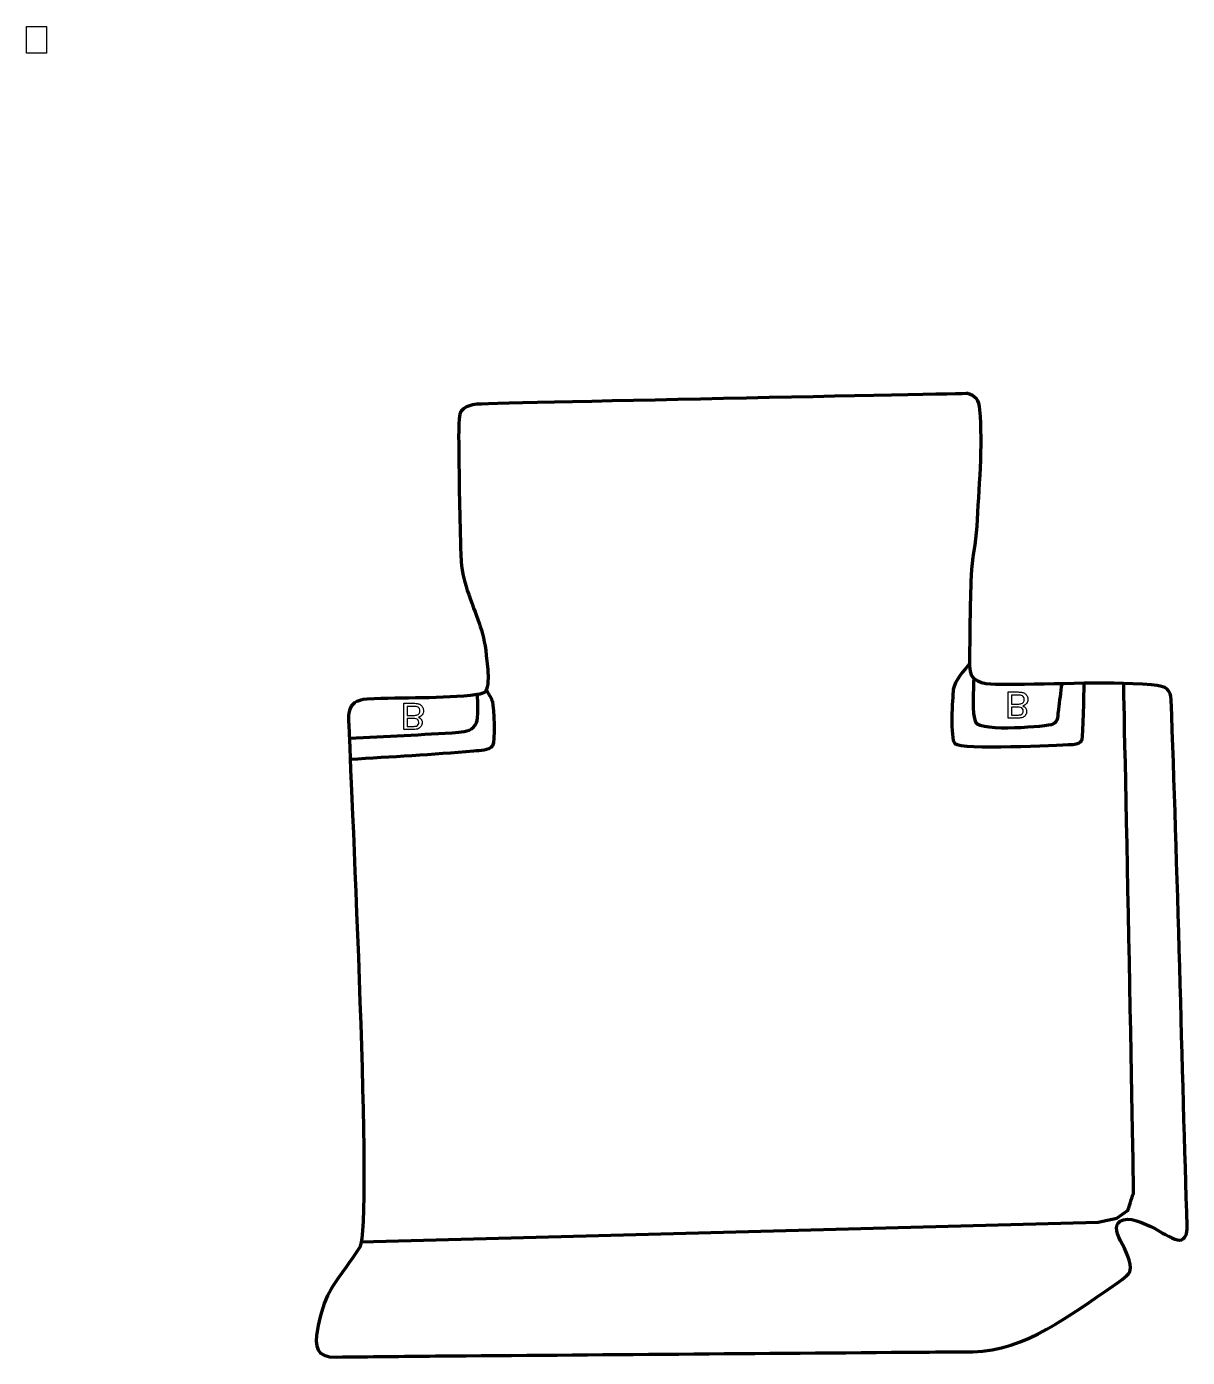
# Model space of a CAD drawing. Header units: millimetres. Extents: x 1018 to 1824, y -18 to 907.
import ezdxf

# ---------------------------------------------------------------- set-up
doc = ezdxf.new("R2010")
doc.units = ezdxf.units.MM
doc.header["$MEASUREMENT"] = 0
doc.header["$XCLIPFRAME"] = 0
for name, color, linetype in [('layer 1', 7, 'Continuous'), ('layer 2', 7, 'Continuous'), ('layer 3', 7, 'Continuous')]:
    doc.layers.add(name, color=color, linetype=linetype)
picture_1 = doc.add_image_def('image1.jpg', size_in_pixel=(71438, 95250))

msp = doc.modelspace()

# ---------------------------------------------------------------- linework, layer by layer
at = {"layer": 'layer 2', "color": 142, "lineweight": 158}
for points, knots in [([(1673.0542, 464.5868), (1669.4756, 460.0919), (1662.0957, 452.0397), (1661.5663, 446.3841), (1661.5663, 446.3841), (1661.0838, 440.1898), (1659.0081, 412.4375), (1662.6564, 408.8197), (1662.6564, 408.8197), (1667.0545, 404.4584), (1734.6023, 407.762), (1743.596, 408.2409), (1743.596, 408.2409), (1746.1687, 408.3779), (1750.1178, 408.8734), (1751.0028, 411.7488), (1751.0028, 411.7488), (1751.8492, 414.4987), (1752.3029, 444.5341), (1752.4094, 449.7675), (1752.4094, 449.7675), (1752.4094, 449.7675), (1752.4287, 450.7166), (1752.4287, 450.7166)], [0, 0, 0, 0, 0.14285714, 0.14285714, 0.14285714, 0.14285714, 0.28571429, 0.28571429, 0.28571429, 0.28571429, 0.42857143, 0.42857143, 0.42857143, 0.42857143, 0.57142857, 0.57142857, 0.57142857, 0.57142857, 0.71428571, 0.71428571, 0.71428571, 0.71428571, 1, 1, 1, 1]), ([(1675.7821, 454.1837), (1675.6663, 447.696), (1674.3304, 428.7268), (1677.0307, 423.7801), (1677.0307, 423.7801), (1680.8677, 416.7511), (1727.1433, 420.9378), (1731.0147, 422.4709), (1731.0147, 422.4709), (1734.5722, 423.8798), (1734.342, 429.0789), (1734.7787, 432.5438), (1734.7787, 432.5438), (1735.5297, 438.5021), (1736.2792, 444.4719), (1737.0748, 450.4238)], [0, 0, 0, 0, 0.2, 0.2, 0.2, 0.2, 0.4, 0.4, 0.4, 0.4, 0.6, 0.6, 0.6, 0.6, 1, 1, 1, 1]), ([(1337.0641, 446.1566), (1339.5959, 442.1065), (1340.7773, 439.8538), (1341.3404, 437.8504), (1341.3404, 437.8504), (1342.5038, 433.712), (1343.354, 410.0798), (1341.464, 407.3831), (1341.464, 407.3831), (1338.8364, 403.6342), (1332.6433, 403.9511), (1328.323, 403.5741), (1328.323, 403.5741), (1299.8891, 401.0929), (1271.0524, 399.5217), (1242.5564, 397.758)], [0, 0, 0, 0, 0.2, 0.2, 0.2, 0.2, 0.4, 0.4, 0.4, 0.4, 0.6, 0.6, 0.6, 0.6, 1, 1, 1, 1]), ([(1250.2665, 62.5966), (1250.2665, 62.5966), (1762.0799, 76.4438), (1762.0799, 76.4438), (1762.0799, 76.4438), (1762.0799, 76.4438), (1775.0445, 79.0897), (1775.0445, 79.0897), (1775.0445, 79.0897), (1775.0445, 79.0897), (1782.982, 84.7782), (1782.982, 84.7782), (1782.982, 84.7782), (1782.982, 84.7782), (1786.0248, 94.7001), (1786.6862, 96.2876), (1786.6862, 96.2876), (1787.3476, 97.8751), (1779.9136, 450.6377), (1779.9136, 450.6377)], [0, 0, 0, 0, 0.16666667, 0.16666667, 0.16666667, 0.16666667, 0.33333333, 0.33333333, 0.33333333, 0.33333333, 0.5, 0.5, 0.5, 0.5, 0.66666667, 0.66666667, 0.66666667, 0.66666667, 1, 1, 1, 1]), ([(1241.9717, 412.5856), (1267.3252, 413.9638), (1292.7323, 414.9775), (1318.0605, 416.726), (1318.0605, 416.726), (1323.0235, 417.0686), (1328.2307, 418.2601), (1330.4106, 423.3673), (1330.4106, 423.3673), (1331.6531, 426.2784), (1331.3255, 438.5285), (1330.7749, 442.9028)], [0, 0, 0, 0, 0.25, 0.25, 0.25, 0.25, 0.5, 0.5, 0.5, 0.5, 1, 1, 1, 1])]:
    msp.add_open_spline(points, degree=3, knots=knots, dxfattribs=at)
at = {"layer": 'layer 2', "color": 142}
for points, knots in [([(1699.6144, 444.6827), (1699.6144, 444.6827), (1699.6144, 426.4963), (1699.6144, 426.4963), (1699.6144, 426.4963), (1699.6144, 426.4963), (1706.4385, 426.4963), (1706.4385, 426.4963), (1706.4385, 426.4963), (1707.8271, 426.4963), (1708.9404, 426.6783), (1709.7829, 427.0466), (1709.7829, 427.0466), (1710.6211, 427.4149), (1711.2772, 427.9822), (1711.7514, 428.7484), (1711.7514, 428.7484), (1712.2297, 429.5104), (1712.4668, 430.3105), (1712.4668, 431.1487), (1712.4668, 431.1487), (1712.4668, 431.9234), (1712.2551, 432.6558), (1711.836, 433.3416), (1711.836, 433.3416), (1711.4169, 434.0274), (1710.7819, 434.582), (1709.931, 435.0053), (1709.931, 435.0053), (1711.0317, 435.327), (1711.8784, 435.8774), (1712.4668, 436.6563), (1712.4668, 436.6563), (1713.0595, 437.431), (1713.3558, 438.3496), (1713.3558, 439.408), (1713.3558, 439.408), (1713.3558, 440.2631), (1713.1738, 441.0547), (1712.8139, 441.7871), (1712.8139, 441.7871), (1712.4541, 442.5195), (1712.0096, 443.0825), (1711.4804, 443.4804), (1711.4804, 443.4804), (1710.9513, 443.8741), (1710.2866, 444.1747), (1709.4908, 444.3779), (1709.4908, 444.3779), (1708.6907, 444.5811), (1707.7128, 444.6827), (1706.5528, 444.6827), (1706.5528, 444.6827), (1706.5528, 444.6827), (1699.6144, 444.6827), (1699.6144, 444.6827)], [0, 0, 0, 0, 0.06666667, 0.06666667, 0.06666667, 0.06666667, 0.13333333, 0.13333333, 0.13333333, 0.13333333, 0.2, 0.2, 0.2, 0.2, 0.26666667, 0.26666667, 0.26666667, 0.26666667, 0.33333333, 0.33333333, 0.33333333, 0.33333333, 0.4, 0.4, 0.4, 0.4, 0.46666667, 0.46666667, 0.46666667, 0.46666667, 0.53333333, 0.53333333, 0.53333333, 0.53333333, 0.6, 0.6, 0.6, 0.6, 0.66666667, 0.66666667, 0.66666667, 0.66666667, 0.73333333, 0.73333333, 0.73333333, 0.73333333, 0.8, 0.8, 0.8, 0.8, 0.86666667, 0.86666667, 0.86666667, 0.86666667, 1, 1, 1, 1]), ([(1279.7478, 436.8374), (1279.7478, 436.8374), (1279.7478, 418.651), (1279.7478, 418.651), (1279.7478, 418.651), (1279.7478, 418.651), (1286.5719, 418.651), (1286.5719, 418.651), (1286.5719, 418.651), (1287.9605, 418.651), (1289.0738, 418.833), (1289.9163, 419.2013), (1289.9163, 419.2013), (1290.7545, 419.5696), (1291.4106, 420.1369), (1291.8848, 420.9031), (1291.8848, 420.9031), (1292.3631, 421.6651), (1292.6002, 422.4652), (1292.6002, 423.3034), (1292.6002, 423.3034), (1292.6002, 424.0781), (1292.3885, 424.8105), (1291.9694, 425.4963), (1291.9694, 425.4963), (1291.5503, 426.1821), (1290.9153, 426.7367), (1290.0644, 427.16), (1290.0644, 427.16), (1291.1651, 427.4817), (1292.0118, 428.0321), (1292.6002, 428.811), (1292.6002, 428.811), (1293.1929, 429.5857), (1293.4892, 430.5043), (1293.4892, 431.5627), (1293.4892, 431.5627), (1293.4892, 432.4178), (1293.3072, 433.2094), (1292.9473, 433.9418), (1292.9473, 433.9418), (1292.5875, 434.6742), (1292.143, 435.2372), (1291.6138, 435.6351), (1291.6138, 435.6351), (1291.0847, 436.0288), (1290.42, 436.3294), (1289.6242, 436.5326), (1289.6242, 436.5326), (1288.8241, 436.7358), (1287.8462, 436.8374), (1286.6862, 436.8374), (1286.6862, 436.8374), (1286.6862, 436.8374), (1279.7478, 436.8374), (1279.7478, 436.8374)], [0, 0, 0, 0, 0.06666667, 0.06666667, 0.06666667, 0.06666667, 0.13333333, 0.13333333, 0.13333333, 0.13333333, 0.2, 0.2, 0.2, 0.2, 0.26666667, 0.26666667, 0.26666667, 0.26666667, 0.33333333, 0.33333333, 0.33333333, 0.33333333, 0.4, 0.4, 0.4, 0.4, 0.46666667, 0.46666667, 0.46666667, 0.46666667, 0.53333333, 0.53333333, 0.53333333, 0.53333333, 0.6, 0.6, 0.6, 0.6, 0.66666667, 0.66666667, 0.66666667, 0.66666667, 0.73333333, 0.73333333, 0.73333333, 0.73333333, 0.8, 0.8, 0.8, 0.8, 0.86666667, 0.86666667, 0.86666667, 0.86666667, 1, 1, 1, 1]), ([(1282.1608, 434.7038), (1282.1608, 434.7038), (1286.6905, 434.7038), (1286.6905, 434.7038), (1286.6905, 434.7038), (1287.4694, 434.7038), (1288.0155, 434.6742), (1288.333, 434.6149), (1288.333, 434.6149), (1288.8833, 434.5175), (1289.349, 434.3524), (1289.7215, 434.1196), (1289.7215, 434.1196), (1290.0941, 433.8868), (1290.3989, 433.5481), (1290.6402, 433.1036), (1290.6402, 433.1036), (1290.8815, 432.6591), (1291, 432.1469), (1291, 431.5669), (1291, 431.5669), (1291, 430.8853), (1290.8264, 430.2969), (1290.4751, 429.7931), (1290.4751, 429.7931), (1290.1279, 429.2894), (1289.6453, 428.938), (1289.0273, 428.7348), (1289.0273, 428.7348), (1288.4134, 428.5316), (1287.5244, 428.43), (1286.3687, 428.43), (1286.3687, 428.43), (1286.3687, 428.43), (1282.1608, 428.43), (1282.1608, 428.43), (1282.1608, 428.43), (1282.1608, 428.43), (1282.1608, 434.7038), (1282.1608, 434.7038)], [0, 0, 0, 0, 0.09090909, 0.09090909, 0.09090909, 0.09090909, 0.18181818, 0.18181818, 0.18181818, 0.18181818, 0.27272727, 0.27272727, 0.27272727, 0.27272727, 0.36363636, 0.36363636, 0.36363636, 0.36363636, 0.45454545, 0.45454545, 0.45454545, 0.45454545, 0.54545455, 0.54545455, 0.54545455, 0.54545455, 0.63636364, 0.63636364, 0.63636364, 0.63636364, 0.72727273, 0.72727273, 0.72727273, 0.72727273, 0.81818182, 0.81818182, 0.81818182, 0.81818182, 1, 1, 1, 1]), ([(1702.0274, 442.5491), (1702.0274, 442.5491), (1706.5571, 442.5491), (1706.5571, 442.5491), (1706.5571, 442.5491), (1707.336, 442.5491), (1707.8821, 442.5195), (1708.1996, 442.4602), (1708.1996, 442.4602), (1708.7499, 442.3628), (1709.2156, 442.1977), (1709.5881, 441.9649), (1709.5881, 441.9649), (1709.9607, 441.7321), (1710.2655, 441.3934), (1710.5068, 440.9489), (1710.5068, 440.9489), (1710.7481, 440.5044), (1710.8666, 439.9922), (1710.8666, 439.4122), (1710.8666, 439.4122), (1710.8666, 438.7306), (1710.693, 438.1422), (1710.3417, 437.6384), (1710.3417, 437.6384), (1709.9945, 437.1347), (1709.5119, 436.7833), (1708.8939, 436.5801), (1708.8939, 436.5801), (1708.28, 436.3769), (1707.391, 436.2753), (1706.2353, 436.2753), (1706.2353, 436.2753), (1706.2353, 436.2753), (1702.0274, 436.2753), (1702.0274, 436.2753), (1702.0274, 436.2753), (1702.0274, 436.2753), (1702.0274, 442.5491), (1702.0274, 442.5491)], [0, 0, 0, 0, 0.09090909, 0.09090909, 0.09090909, 0.09090909, 0.18181818, 0.18181818, 0.18181818, 0.18181818, 0.27272727, 0.27272727, 0.27272727, 0.27272727, 0.36363636, 0.36363636, 0.36363636, 0.36363636, 0.45454545, 0.45454545, 0.45454545, 0.45454545, 0.54545455, 0.54545455, 0.54545455, 0.54545455, 0.63636364, 0.63636364, 0.63636364, 0.63636364, 0.72727273, 0.72727273, 0.72727273, 0.72727273, 0.81818182, 0.81818182, 0.81818182, 0.81818182, 1, 1, 1, 1]), ([(1282.1608, 426.2964), (1282.1608, 426.2964), (1286.0936, 426.2964), (1286.0936, 426.2964), (1286.0936, 426.2964), (1287.1604, 426.2964), (1287.9266, 426.2244), (1288.388, 426.0847), (1288.388, 426.0847), (1289.0019, 425.9027), (1289.4633, 425.5979), (1289.7723, 425.1746), (1289.7723, 425.1746), (1290.0814, 424.7512), (1290.238, 424.2221), (1290.238, 423.5828), (1290.238, 423.5828), (1290.238, 422.9775), (1290.0941, 422.4441), (1289.802, 421.9869), (1289.802, 421.9869), (1289.5141, 421.5254), (1289.0992, 421.2079), (1288.5616, 421.0386), (1288.5616, 421.0386), (1288.024, 420.8693), (1287.1011, 420.7846), (1285.7972, 420.7846), (1285.7972, 420.7846), (1285.7972, 420.7846), (1282.1608, 420.7846), (1282.1608, 420.7846), (1282.1608, 420.7846), (1282.1608, 420.7846), (1282.1608, 426.2964), (1282.1608, 426.2964)], [0, 0, 0, 0, 0.1, 0.1, 0.1, 0.1, 0.2, 0.2, 0.2, 0.2, 0.3, 0.3, 0.3, 0.3, 0.4, 0.4, 0.4, 0.4, 0.5, 0.5, 0.5, 0.5, 0.6, 0.6, 0.6, 0.6, 0.7, 0.7, 0.7, 0.7, 0.8, 0.8, 0.8, 0.8, 1, 1, 1, 1]), ([(1702.0274, 434.1417), (1702.0274, 434.1417), (1705.9602, 434.1417), (1705.9602, 434.1417), (1705.9602, 434.1417), (1707.027, 434.1417), (1707.7932, 434.0697), (1708.2546, 433.93), (1708.2546, 433.93), (1708.8685, 433.748), (1709.3299, 433.4432), (1709.6389, 433.0199), (1709.6389, 433.0199), (1709.948, 432.5965), (1710.1046, 432.0674), (1710.1046, 431.4281), (1710.1046, 431.4281), (1710.1046, 430.8228), (1709.9607, 430.2894), (1709.6686, 429.8322), (1709.6686, 429.8322), (1709.3807, 429.3707), (1708.9658, 429.0532), (1708.4282, 428.8839), (1708.4282, 428.8839), (1707.8906, 428.7146), (1706.9677, 428.6299), (1705.6638, 428.6299), (1705.6638, 428.6299), (1705.6638, 428.6299), (1702.0274, 428.6299), (1702.0274, 428.6299), (1702.0274, 428.6299), (1702.0274, 428.6299), (1702.0274, 434.1417), (1702.0274, 434.1417)], [0, 0, 0, 0, 0.1, 0.1, 0.1, 0.1, 0.2, 0.2, 0.2, 0.2, 0.3, 0.3, 0.3, 0.3, 0.4, 0.4, 0.4, 0.4, 0.5, 0.5, 0.5, 0.5, 0.6, 0.6, 0.6, 0.6, 0.7, 0.7, 0.7, 0.7, 0.8, 0.8, 0.8, 0.8, 1, 1, 1, 1])]:
    msp.add_open_spline(points, degree=3, knots=knots, dxfattribs=at)
at = {"layer": 'layer 3', "color": 242, "lineweight": 158}
msp.add_open_spline([(1671.5503, 651.9506), (1673.8591, 651.2352), (1675.9467, 650.0989), (1677.6379, 648.3379), (1677.6379, 648.3379), (1678.9883, 646.9317), (1679.6816, 644.0629), (1680.0008, 640.6755), (1680.0008, 640.6755), (1682.2491, 616.8144), (1679.3799, 584.3994), (1678.0337, 559.7927), (1678.0337, 559.7927), (1677.3879, 548.0005), (1674.5407, 537.2926), (1674.1515, 525.6305), (1674.1515, 525.6305), (1673.4539, 504.7308), (1673.1248, 483.5819), (1673.0463, 462.669), (1673.0463, 462.669), (1673.0277, 451.3893), (1681.6162, 450.0643), (1690.9589, 449.9058), (1690.9589, 449.9058), (1725.5959, 449.3183), (1765.5984, 452.4378), (1799.29, 449.6193), (1799.29, 449.6193), (1810.4515, 448.6855), (1812.596, 446.1049), (1812.8712, 439.1346), (1812.8712, 439.1346), (1817.2522, 328.1833), (1820.6602, 177.6498), (1824.0151, 73.3323), (1824.0151, 73.3323), (1824.1703, 68.5056), (1822.7398, 63.9411), (1818.6254, 63.803), (1818.6254, 63.803), (1815.5748, 63.7007), (1806.725, 68.9563), (1803.7658, 70.6004), (1803.7658, 70.6004), (1798.4129, 73.5744), (1786.2474, 80.1626), (1779.8568, 78.017), (1779.8568, 78.017), (1765.3626, 73.1504), (1787.3991, 55.9532), (1784.2504, 41.9012), (1784.2504, 41.9012), (1782.4037, 38.4821), (1775.7012, 34.1379), (1772.4097, 31.9254), (1772.4097, 31.9254), (1743.8934, 12.5953), (1711.1499, -13.2247), (1675.1514, -13.6199), (1675.1514, -13.6199), (1663.6572, -13.746), (1652.1567, -13.7839), (1640.6614, -13.8753), (1640.6614, -13.8753), (1640.6614, -13.8753), (1639.7031, -13.8831), (1639.7031, -13.8831), (1639.7031, -13.8831), (1527.1009, -14.7925), (1414.4987, -15.702), (1301.8965, -16.6112), (1301.8965, -16.6112), (1278.8923, -16.8125), (1255.9396, -17.0334), (1232.9357, -17.3691), (1232.9357, -17.3691), (1218.6347, -17.5778), (1217.7733, -10.1705), (1219.7293, 1.7788), (1219.7293, 1.7788), (1220.9023, 8.9452), (1223.6265, 18.7487), (1226.8227, 25.3019), (1226.8227, 25.3019), (1232.7336, 37.0167), (1242.3798, 47.8813), (1249.2141, 59.0414), (1249.2141, 59.0414), (1258.3048, 73.8862), (1242.8987, 379.9516), (1241.8794, 415.4447), (1241.8794, 415.4447), (1241.5322, 427.5351), (1238.338, 438.6639), (1254.4311, 439.6913), (1254.4311, 439.6913), (1279.5335, 441.17), (1305.9642, 439.6128), (1330.7749, 442.9028), (1330.7749, 442.9028), (1335.9158, 443.5845), (1337.2323, 444.4554), (1338.0592, 450.2053), (1338.0592, 450.2053), (1338.7866, 455.2637), (1338.01, 461.2635), (1337.5011, 466.3691), (1337.5011, 466.3691), (1335.6783, 486.8748), (1331.3258, 493.8701), (1324.8878, 512.3414), (1324.8878, 512.3414), (1322.2472, 520.029), (1320.2747, 527.2735), (1319.6574, 535.4169), (1319.6574, 535.4169), (1318.6325, 560.4913), (1318.1726, 586.3834), (1318.0414, 611.4878), (1318.0414, 611.4878), (1318.0138, 617.0735), (1317.2845, 636.1987), (1319.4933, 639.5775), (1319.4933, 639.5775), (1321.3043, 642.3477), (1325.0249, 643.7561), (1329.1399, 644.4928), (1329.1399, 644.4928), (1333.2549, 645.2295), (1671.5503, 651.9506), (1671.5503, 651.9506)], degree=3, knots=[0, 0, 0, 0, 0.02941176, 0.02941176, 0.02941176, 0.02941176, 0.05882353, 0.05882353, 0.05882353, 0.05882353, 0.08823529, 0.08823529, 0.08823529, 0.08823529, 0.11764706, 0.11764706, 0.11764706, 0.11764706, 0.14705882, 0.14705882, 0.14705882, 0.14705882, 0.17647059, 0.17647059, 0.17647059, 0.17647059, 0.20588235, 0.20588235, 0.20588235, 0.20588235, 0.23529412, 0.23529412, 0.23529412, 0.23529412, 0.26470588, 0.26470588, 0.26470588, 0.26470588, 0.29411765, 0.29411765, 0.29411765, 0.29411765, 0.32352941, 0.32352941, 0.32352941, 0.32352941, 0.35294118, 0.35294118, 0.35294118, 0.35294118, 0.38235294, 0.38235294, 0.38235294, 0.38235294, 0.41176471, 0.41176471, 0.41176471, 0.41176471, 0.44117647, 0.44117647, 0.44117647, 0.44117647, 0.47058824, 0.47058824, 0.47058824, 0.47058824, 0.5, 0.5, 0.5, 0.5, 0.52941176, 0.52941176, 0.52941176, 0.52941176, 0.55882353, 0.55882353, 0.55882353, 0.55882353, 0.58823529, 0.58823529, 0.58823529, 0.58823529, 0.61764706, 0.61764706, 0.61764706, 0.61764706, 0.64705882, 0.64705882, 0.64705882, 0.64705882, 0.67647059, 0.67647059, 0.67647059, 0.67647059, 0.70588235, 0.70588235, 0.70588235, 0.70588235, 0.73529412, 0.73529412, 0.73529412, 0.73529412, 0.76470588, 0.76470588, 0.76470588, 0.76470588, 0.79411765, 0.79411765, 0.79411765, 0.79411765, 0.82352941, 0.82352941, 0.82352941, 0.82352941, 0.85294118, 0.85294118, 0.85294118, 0.85294118, 0.88235294, 0.88235294, 0.88235294, 0.88235294, 0.91176471, 0.91176471, 0.91176471, 0.91176471, 0.94117647, 0.94117647, 0.94117647, 0.94117647, 1, 1, 1, 1], dxfattribs=at)

# ---------------------------------------------------------------- pictures from other files: only their frames are drawn
at = {"layer": 'layer 1', "color": 0}
image = msp.add_image(picture_1, insert=(1003.804, -421.8516), size_in_units=(992.1944, 1322.9167), dxfattribs=at)
image.set_boundary_path([(1003.804, -421.852), (1996.002, 901.079)])
image.dxf.flags = 3

doc.saveas('drawing.dxf')
